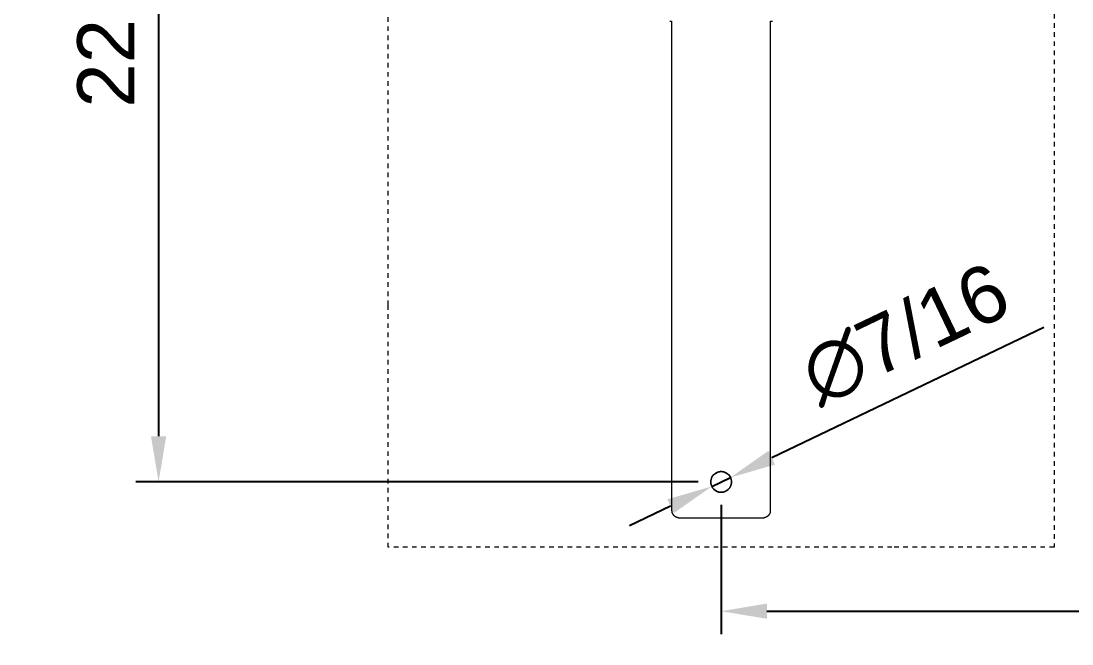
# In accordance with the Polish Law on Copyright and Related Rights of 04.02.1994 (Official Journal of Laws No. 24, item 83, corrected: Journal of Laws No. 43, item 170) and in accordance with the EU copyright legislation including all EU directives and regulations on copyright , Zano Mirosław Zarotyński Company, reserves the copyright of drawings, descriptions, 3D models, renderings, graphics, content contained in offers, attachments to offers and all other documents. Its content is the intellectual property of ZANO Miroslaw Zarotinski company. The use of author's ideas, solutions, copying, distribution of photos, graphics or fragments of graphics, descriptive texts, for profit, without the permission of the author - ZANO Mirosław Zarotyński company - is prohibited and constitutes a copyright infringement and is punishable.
# Model space of a CAD drawing. Header units: inches. Extents: x -4 to 147, y -1 to 99.
# Drawn here: x -3.59 to 19.41, y -1.04 to 12.59 of the extents above; entities that cross this region are included whole.
import ezdxf

# ---------------------------------------------------------------- set-up
doc = ezdxf.new("R2010")
doc.units = ezdxf.units.IN
doc.linetypes.add('HIDDEN', pattern=[1.905, 1.27, -0.635])
for name, color, linetype, lineweight in [('ZANO_R', 7, 'Continuous', 0), ('ZANO_R_przerywana', 250, 'HIDDEN', 0), ('ZANO_W', 1, 'Continuous', 0)]:
    doc.layers.add(name, color=color, linetype=linetype, lineweight=lineweight)
doc.styles.get("Standard").update_dxf_attribs({"font": 'arial.ttf'})
doc.dimstyles.new('amerykanie', dxfattribs={"dimtxt": 50, "dimasz": 50, "dimexe": 0.5, "dimexo": 0.5, "dimgap": 1, "dimtad": 1, "dimdec": 0, "dimzin": 0, "dimlunit": 5, "dimtxsty": 'Standard', "dimcen": 0.09, "dimclrd": 1, "dimclre": 1, "dimclrt": 1, "dimazin": 0, "dimtfac": 1, "dimtdec": 0, "dimtmove": 0, "dimatfit": 3, "dimfxl": 1, "dimtzin": 0, "dimarcsym": 1})

# ---------------------------------------------------------------- blocks, each defined once
blk = doc.blocks.new('*D425')
at = {"layer": 'ZANO_W', "color": 1, "lineweight": -2}
for p, q in [((11.229, 24.706), (-1.081, 24.706)), ((-0.581, 23.706), (-0.581, 3.502)), ((11.229, 2.502), (-1.081, 2.502))]:
    blk.add_line(p, q, dxfattribs=at)
at = {"layer": 'ZANO_W', "color": 1}
for points in [[(-0.414, 23.706), (-0.747, 23.706), (-0.581, 24.706)], [(-0.747, 3.502), (-0.414, 3.502), (-0.581, 2.502)]]:
    blk.add_solid(points, dxfattribs=at)
at = {"layer": 'ZANO_W', "color": 1, "insert": (-1.727, 13.604), "char_height": 1.25, "attachment_point": 5, "rotation": 90}
blk.add_mtext('22 3/16', dxfattribs=at)
blk = doc.blocks.new('*D426')
at = {"layer": 'ZANO_W', "color": 1, "lineweight": -2}
for p, q in [((11.729, 2.002), (11.729, -0.826)), ((66.453, 2.002), (66.453, -0.826)), ((12.729, -0.326), (65.453, -0.326))]:
    blk.add_line(p, q, dxfattribs=at)
at = {"layer": 'ZANO_W', "color": 1}
for points in [[(12.729, -0.16), (12.729, -0.493), (11.729, -0.326)], [(65.453, -0.493), (65.453, -0.16), (66.453, -0.326)]]:
    blk.add_solid(points, dxfattribs=at)
at = {"layer": 'ZANO_W', "color": 1, "insert": (39.091, 0.82), "char_height": 1.25, "attachment_point": 5}
blk.add_mtext('54 3/4', dxfattribs=at)
blk = doc.blocks.new('*D427')
at = {"layer": 'ZANO_W', "color": 1, "lineweight": -2}
for p, q in [((18.793, 5.885), (12.835, 3.031)), ((11.525, 2.404), (11.933, 2.599)), ((10.623, 1.972), (9.721, 1.54))]:
    blk.add_line(p, q, dxfattribs=at)
at = {"layer": 'ZANO_W', "color": 1}
for points in [[(12.763, 3.182), (12.907, 2.881), (11.933, 2.599)], [(10.695, 1.822), (10.551, 2.122), (11.525, 2.404)]]:
    blk.add_solid(points, dxfattribs=at)
at = {"layer": 'ZANO_W', "color": 1, "insert": (15.758, 5.732), "char_height": 1.25, "attachment_point": 5, "rotation": 25.5899}
blk.add_mtext('∅7/16', dxfattribs=at)

msp = doc.modelspace()

# ---------------------------------------------------------------- linework, layer by layer
at = {"layer": 'ZANO_R'}
for p, q in [((10.60598, 12.5879), (10.60686, 12.58789)), ((10.60686, 12.58789), (10.64623, 12.58789)), ((10.64623, 12.58789), (10.64623, 3.0921)), ((12.81158, 3.0921), (12.81158, 12.58789)), ((12.81158, 12.58789), (12.85095, 12.58789)), ((4.44238, 6.35753), (4.44238, 6.37055)), ((19.01542, 6.37055), (19.01542, 6.35753)), ((10.64623, 3.0921), (10.64623, 1.87163)), ((12.81158, 1.87163), (12.81158, 3.0921)), ((11.50444, 2.53094), (11.50355, 2.52313)), ((11.50414, 2.52857), (11.50519, 2.53622)), ((11.50559, 2.53871), (11.50444, 2.53094)), ((11.50519, 2.53622), (11.50651, 2.54384)), ((11.50702, 2.54644), (11.50559, 2.53871)), ((11.50651, 2.54384), (11.50808, 2.55141)), ((11.50871, 2.55411), (11.50702, 2.54644)), ((11.50808, 2.55141), (11.50991, 2.55892)), ((11.51067, 2.56172), (11.50871, 2.55411)), ((11.50991, 2.55892), (11.512, 2.56636)), ((11.51289, 2.56926), (11.51067, 2.56172)), ((11.512, 2.56636), (11.51434, 2.57373)), ((11.51537, 2.57672), (11.51289, 2.56926)), ((11.51434, 2.57373), (11.51693, 2.58101)), ((11.5181, 2.58408), (11.51537, 2.57672)), ((11.51693, 2.58101), (11.51976, 2.5882)), ((11.5211, 2.59135), (11.5181, 2.58408)), ((11.51976, 2.5882), (11.52284, 2.59529)), ((11.52434, 2.59851), (11.5211, 2.59135)), ((11.52284, 2.59529), (11.52617, 2.60227)), ((11.52783, 2.60555), (11.52434, 2.59851)), ((11.52617, 2.60227), (11.52972, 2.60914)), ((11.53156, 2.61246), (11.52783, 2.60555)), ((11.52972, 2.60914), (11.53351, 2.61587)), ((11.53552, 2.61925), (11.53156, 2.61246)), ((11.53351, 2.61587), (11.53753, 2.62248)), ((11.53973, 2.62589), (11.53552, 2.61925)), ((11.53753, 2.62248), (11.54177, 2.62894)), ((11.54416, 2.63238), (11.53973, 2.62589)), ((11.54177, 2.62894), (11.54623, 2.63526)), ((11.54881, 2.63871), (11.54416, 2.63238)), ((11.54623, 2.63526), (11.5509, 2.64141)), ((11.55368, 2.64488), (11.54881, 2.63871)), ((11.5509, 2.64141), (11.55578, 2.64741)), ((11.55876, 2.65087), (11.55368, 2.64488)), ((11.55578, 2.64741), (11.56086, 2.65324)), ((11.56404, 2.65669), (11.55876, 2.65087)), ((11.56086, 2.65324), (11.56613, 2.65888)), ((11.56952, 2.66232), (11.56404, 2.65669)), ((11.56613, 2.65888), (11.5716, 2.66435)), ((11.5752, 2.66775), (11.56952, 2.66232)), ((11.5716, 2.66435), (11.57725, 2.66963)), ((11.58106, 2.67299), (11.5752, 2.66775)), ((11.57725, 2.66963), (11.58308, 2.6747)), ((11.5871, 2.67801), (11.58106, 2.67299)), ((11.58308, 2.6747), (11.58907, 2.67958)), ((11.59331, 2.68283), (11.5871, 2.67801)), ((11.58907, 2.67958), (11.59523, 2.68425)), ((11.59968, 2.68743), (11.59331, 2.68283)), ((11.59523, 2.68425), (11.60155, 2.68871)), ((11.60621, 2.6918), (11.59968, 2.68743)), ((11.60155, 2.68871), (11.60801, 2.69295)), ((11.61289, 2.69594), (11.60621, 2.6918)), ((11.60801, 2.69295), (11.61462, 2.69696)), ((11.61971, 2.69985), (11.61289, 2.69594)), ((11.61462, 2.69696), (11.62136, 2.70075)), ((11.62665, 2.70352), (11.61971, 2.69985)), ((11.62136, 2.70075), (11.62822, 2.70431)), ((11.63372, 2.70695), (11.62665, 2.70352)), ((11.62822, 2.70431), (11.6352, 2.70763)), ((11.64091, 2.71013), (11.63372, 2.70695)), ((11.6352, 2.70763), (11.64229, 2.71071)), ((11.6482, 2.71306), (11.64091, 2.71013)), ((11.64229, 2.71071), (11.64948, 2.71354)), ((11.65559, 2.71573), (11.6482, 2.71306)), ((11.64948, 2.71354), (11.65677, 2.71613)), ((11.66307, 2.71815), (11.65559, 2.71573)), ((11.65677, 2.71613), (11.66413, 2.71847)), ((11.67063, 2.7203), (11.66307, 2.71815)), ((11.66413, 2.71847), (11.67158, 2.72055)), ((11.67825, 2.72219), (11.67063, 2.7203)), ((11.67158, 2.72055), (11.67909, 2.72238)), ((11.68594, 2.72382), (11.67825, 2.72219)), ((11.67909, 2.72238), (11.68666, 2.72395)), ((11.69368, 2.72517), (11.68594, 2.72382)), ((11.68666, 2.72395), (11.69427, 2.72527)), ((11.70146, 2.72626), (11.69368, 2.72517)), ((11.69427, 2.72527), (11.70193, 2.72632)), ((11.70928, 2.72708), (11.70146, 2.72626)), ((11.70193, 2.72632), (11.70962, 2.72711)), ((11.71712, 2.72762), (11.70928, 2.72708)), ((11.70962, 2.72711), (11.71733, 2.72763)), ((11.72497, 2.7279), (11.71712, 2.72762)), ((11.71733, 2.72763), (11.72506, 2.7279)), ((11.73283, 2.7279), (11.72497, 2.7279)), ((11.72506, 2.7279), (11.73279, 2.7279)), ((11.73279, 2.7279), (11.74051, 2.72763)), ((11.74068, 2.72762), (11.73283, 2.7279)), ((11.74051, 2.72763), (11.74823, 2.7271)), ((11.74852, 2.72708), (11.74068, 2.72762)), ((11.74823, 2.7271), (11.75591, 2.72631)), ((11.75634, 2.72626), (11.74852, 2.72708)), ((11.75591, 2.72631), (11.76357, 2.72526)), ((11.76412, 2.72517), (11.75634, 2.72626)), ((11.76357, 2.72526), (11.77119, 2.72394)), ((11.77186, 2.72382), (11.76412, 2.72517)), ((11.77119, 2.72394), (11.77876, 2.72237)), ((11.77955, 2.72219), (11.77186, 2.72382)), ((11.77876, 2.72237), (11.78627, 2.72054)), ((11.78718, 2.7203), (11.77955, 2.72219)), ((11.78627, 2.72054), (11.79371, 2.71845)), ((11.79473, 2.71815), (11.78718, 2.7203)), ((11.79371, 2.71845), (11.80108, 2.71611)), ((11.80221, 2.71573), (11.79473, 2.71815)), ((11.80108, 2.71611), (11.80836, 2.71353)), ((11.8096, 2.71306), (11.80221, 2.71573)), ((11.80836, 2.71353), (11.81555, 2.71069)), ((11.81689, 2.71013), (11.8096, 2.71306)), ((11.81555, 2.71069), (11.82264, 2.70761)), ((11.82408, 2.70695), (11.81689, 2.71013)), ((11.82264, 2.70761), (11.82962, 2.70429)), ((11.83115, 2.70352), (11.82408, 2.70695)), ((11.82962, 2.70429), (11.83649, 2.70073)), ((11.8381, 2.69985), (11.83115, 2.70352)), ((11.83649, 2.70073), (11.84322, 2.69694)), ((11.84491, 2.69594), (11.8381, 2.69985)), ((11.84322, 2.69694), (11.84983, 2.69293)), ((11.85159, 2.6918), (11.84491, 2.69594)), ((11.84983, 2.69293), (11.85629, 2.68869)), ((11.85812, 2.68743), (11.85159, 2.6918)), ((11.85629, 2.68869), (11.8626, 2.68423)), ((11.86449, 2.68283), (11.85812, 2.68743)), ((11.8626, 2.68423), (11.86876, 2.67956)), ((11.8707, 2.67801), (11.86449, 2.68283)), ((11.86876, 2.67956), (11.87476, 2.67468)), ((11.87674, 2.67299), (11.8707, 2.67801)), ((11.87476, 2.67468), (11.88059, 2.6696)), ((11.8826, 2.66775), (11.87674, 2.67299)), ((11.88059, 2.6696), (11.88623, 2.66432)), ((11.88828, 2.66232), (11.8826, 2.66775)), ((11.88623, 2.66432), (11.8917, 2.65885)), ((11.89376, 2.65669), (11.88828, 2.66232)), ((11.8917, 2.65885), (11.89697, 2.6532)), ((11.89905, 2.65087), (11.89376, 2.65669)), ((11.89697, 2.6532), (11.90205, 2.64738)), ((11.90413, 2.64488), (11.89905, 2.65087)), ((11.90205, 2.64738), (11.90693, 2.64138)), ((11.909, 2.63871), (11.90413, 2.64488)), ((11.90693, 2.64138), (11.9116, 2.63522)), ((11.91365, 2.63238), (11.909, 2.63871)), ((11.9116, 2.63522), (11.91606, 2.6289)), ((11.91808, 2.62589), (11.91365, 2.63238)), ((11.91606, 2.6289), (11.9203, 2.62244)), ((11.92228, 2.61925), (11.91808, 2.62589)), ((11.9203, 2.62244), (11.92431, 2.61584)), ((11.92625, 2.61246), (11.92228, 2.61925)), ((11.92431, 2.61584), (11.9281, 2.6091)), ((11.92998, 2.60555), (11.92625, 2.61246)), ((11.9281, 2.6091), (11.93166, 2.60223)), ((11.93347, 2.59851), (11.92998, 2.60555)), ((11.93166, 2.60223), (11.93498, 2.59525)), ((11.93671, 2.59135), (11.93347, 2.59851)), ((11.93498, 2.59525), (11.93806, 2.58816)), ((11.9397, 2.58408), (11.93671, 2.59135)), ((11.93806, 2.58816), (11.94089, 2.58097)), ((11.94244, 2.57672), (11.9397, 2.58408)), ((11.94089, 2.58097), (11.94348, 2.57369)), ((11.94492, 2.56926), (11.94244, 2.57672)), ((11.94348, 2.57369), (11.94582, 2.56632)), ((11.94714, 2.56172), (11.94492, 2.56926)), ((11.94582, 2.56632), (11.9479, 2.55888)), ((11.94909, 2.55411), (11.94714, 2.56172)), ((11.9479, 2.55888), (11.94973, 2.55137)), ((11.95078, 2.54644), (11.94909, 2.55411)), ((11.94973, 2.55137), (11.9513, 2.5438)), ((11.95221, 2.53871), (11.95078, 2.54644)), ((11.9513, 2.5438), (11.95261, 2.53618)), ((11.95336, 2.53094), (11.95221, 2.53871)), ((11.95261, 2.53618), (11.95367, 2.52852)), ((11.95425, 2.52313), (11.95336, 2.53094)), ((11.5026, 2.50745), (11.50253, 2.49959)), ((11.50253, 2.49959), (11.50274, 2.49173)), ((11.50256, 2.50544), (11.50282, 2.51316)), ((11.50256, 2.49771), (11.50256, 2.50544)), ((11.50282, 2.48998), (11.50256, 2.49771)), ((11.50294, 2.5153), (11.5026, 2.50745)), ((11.50274, 2.49173), (11.50321, 2.48389)), ((11.50282, 2.51316), (11.50335, 2.52088)), ((11.50335, 2.48227), (11.50282, 2.48998)), ((11.50355, 2.52313), (11.50294, 2.5153)), ((11.50321, 2.48389), (11.50396, 2.47607)), ((11.50335, 2.52088), (11.50414, 2.52857)), ((11.50414, 2.47458), (11.50335, 2.48227)), ((11.50396, 2.47607), (11.50498, 2.46827)), ((11.50519, 2.46692), (11.50414, 2.47458)), ((11.50498, 2.46827), (11.50627, 2.46052)), ((11.5065, 2.45931), (11.50519, 2.46692)), ((11.50627, 2.46052), (11.50783, 2.45282)), ((11.50807, 2.45174), (11.5065, 2.45931)), ((11.50783, 2.45282), (11.50966, 2.44518)), ((11.5099, 2.44423), (11.50807, 2.45174)), ((11.50966, 2.44518), (11.51174, 2.4376)), ((11.51199, 2.43678), (11.5099, 2.44423)), ((11.51174, 2.4376), (11.51409, 2.4301)), ((11.51432, 2.42942), (11.51199, 2.43678)), ((11.51409, 2.4301), (11.5167, 2.42269)), ((11.51691, 2.42213), (11.51432, 2.42942)), ((11.5167, 2.42269), (11.51957, 2.41537)), ((11.51975, 2.41494), (11.51691, 2.42213)), ((11.51957, 2.41537), (11.52269, 2.40816)), ((11.52283, 2.40785), (11.51975, 2.41494)), ((11.52269, 2.40816), (11.52605, 2.40106)), ((11.52615, 2.40087), (11.52283, 2.40785)), ((11.52605, 2.40106), (11.52966, 2.39408)), ((11.5297, 2.39401), (11.52615, 2.40087)), ((11.52966, 2.39408), (11.53351, 2.38723)), ((11.53349, 2.38727), (11.5297, 2.39401)), ((11.5375, 2.38066), (11.53349, 2.38727)), ((11.53351, 2.38723), (11.5376, 2.38052)), ((11.54174, 2.3742), (11.5375, 2.38066)), ((11.5376, 2.38052), (11.54191, 2.37395)), ((11.5462, 2.36788), (11.54174, 2.3742)), ((11.54191, 2.37395), (11.54645, 2.36754)), ((11.55087, 2.36172), (11.5462, 2.36788)), ((11.54645, 2.36754), (11.55121, 2.36129)), ((11.55575, 2.35573), (11.55087, 2.36172)), ((11.55121, 2.36129), (11.55619, 2.3552)), ((11.56083, 2.3499), (11.55575, 2.35573)), ((11.55619, 2.3552), (11.56137, 2.3493)), ((11.5661, 2.34425), (11.56083, 2.3499)), ((11.56137, 2.3493), (11.56676, 2.34358)), ((11.57157, 2.33878), (11.5661, 2.34425)), ((11.56676, 2.34358), (11.57234, 2.33804)), ((11.57722, 2.33351), (11.57157, 2.33878)), ((11.57234, 2.33804), (11.57811, 2.33271)), ((11.58304, 2.32843), (11.57722, 2.33351)), ((11.57811, 2.33271), (11.58406, 2.32758)), ((11.58904, 2.32355), (11.58304, 2.32843)), ((11.58406, 2.32758), (11.59018, 2.32265)), ((11.5952, 2.31888), (11.58904, 2.32355)), ((11.59018, 2.32265), (11.59648, 2.31795)), ((11.60151, 2.31442), (11.5952, 2.31888)), ((11.59648, 2.31795), (11.60293, 2.31346)), ((11.60798, 2.31018), (11.60151, 2.31442)), ((11.60293, 2.31346), (11.60953, 2.3092)), ((11.61458, 2.30616), (11.60798, 2.31018)), ((11.60953, 2.3092), (11.61628, 2.30518)), ((11.62132, 2.30237), (11.61458, 2.30616)), ((11.61628, 2.30518), (11.62316, 2.30139)), ((11.62818, 2.29882), (11.62132, 2.30237)), ((11.62316, 2.30139), (11.63017, 2.29784)), ((11.82763, 2.29784), (11.83464, 2.30139)), ((11.83645, 2.30235), (11.82958, 2.2988)), ((11.83464, 2.30139), (11.84152, 2.30518)), ((11.84319, 2.30614), (11.83645, 2.30235)), ((11.84152, 2.30518), (11.84827, 2.3092)), ((11.84979, 2.31016), (11.84319, 2.30614)), ((11.84827, 2.3092), (11.85487, 2.31346)), ((11.85625, 2.31439), (11.84979, 2.31016)), ((11.85487, 2.31346), (11.86133, 2.31795)), ((11.86257, 2.31885), (11.85625, 2.31439)), ((11.86133, 2.31795), (11.86762, 2.32265)), ((11.86873, 2.32352), (11.86257, 2.31885)), ((11.86762, 2.32265), (11.87374, 2.32758)), ((11.87473, 2.3284), (11.86873, 2.32352)), ((11.87374, 2.32758), (11.87969, 2.33271)), ((11.88055, 2.33348), (11.87473, 2.3284)), ((11.87969, 2.33271), (11.88546, 2.33804)), ((11.8862, 2.33875), (11.88055, 2.33348)), ((11.88546, 2.33804), (11.89104, 2.34358)), ((11.89167, 2.34422), (11.8862, 2.33875)), ((11.89104, 2.34358), (11.89643, 2.3493)), ((11.89695, 2.34987), (11.89167, 2.34422)), ((11.89643, 2.3493), (11.90161, 2.3552)), ((11.90203, 2.35569), (11.89695, 2.34987)), ((11.90161, 2.3552), (11.90659, 2.36129)), ((11.9069, 2.36169), (11.90203, 2.35569)), ((11.90659, 2.36129), (11.91135, 2.36754)), ((11.91158, 2.36785), (11.9069, 2.36169)), ((11.91135, 2.36754), (11.91589, 2.37395)), ((11.91603, 2.37416), (11.91158, 2.36785)), ((11.91589, 2.37395), (11.92021, 2.38052)), ((11.92027, 2.38063), (11.91603, 2.37416)), ((11.92021, 2.38052), (11.92429, 2.38723)), ((11.92429, 2.38723), (11.92027, 2.38063)), ((11.92429, 2.38723), (11.92814, 2.39408)), ((11.92808, 2.39397), (11.92429, 2.38723)), ((11.93164, 2.40083), (11.92808, 2.39397)), ((11.92814, 2.39408), (11.93175, 2.40106)), ((11.93496, 2.40781), (11.93164, 2.40083)), ((11.93175, 2.40106), (11.93512, 2.40816)), ((11.93804, 2.4149), (11.93496, 2.40781)), ((11.93512, 2.40816), (11.93823, 2.41537)), ((11.94087, 2.42209), (11.93804, 2.4149)), ((11.93823, 2.41537), (11.9411, 2.42269)), ((11.94346, 2.42937), (11.94087, 2.42209)), ((11.9411, 2.42269), (11.94371, 2.4301)), ((11.9458, 2.43674), (11.94346, 2.42937)), ((11.94371, 2.4301), (11.94606, 2.4376)), ((11.94789, 2.44419), (11.9458, 2.43674)), ((11.94606, 2.4376), (11.94815, 2.44518)), ((11.94972, 2.4517), (11.94789, 2.44419)), ((11.94815, 2.44518), (11.94997, 2.45282)), ((11.95129, 2.45926), (11.94972, 2.4517)), ((11.94997, 2.45282), (11.95153, 2.46052)), ((11.95261, 2.46688), (11.95129, 2.45926)), ((11.95153, 2.46052), (11.95282, 2.46827)), ((11.95366, 2.47454), (11.95261, 2.46688)), ((11.95282, 2.46827), (11.95384, 2.47607)), ((11.95445, 2.48223), (11.95366, 2.47454)), ((11.95367, 2.52852), (11.95446, 2.52083)), ((11.95384, 2.47607), (11.95459, 2.48389)), ((11.95486, 2.5153), (11.95425, 2.52313)), ((11.95498, 2.48994), (11.95445, 2.48223)), ((11.95446, 2.52083), (11.95498, 2.51312)), ((11.95459, 2.48389), (11.95507, 2.49173)), ((11.9552, 2.50745), (11.95486, 2.5153)), ((11.95498, 2.51312), (11.95525, 2.5054)), ((11.95525, 2.49767), (11.95498, 2.48994)), ((11.95507, 2.49173), (11.95527, 2.49959)), ((11.95527, 2.49959), (11.9552, 2.50745)), ((11.95525, 2.5054), (11.95525, 2.49767)), ((11.63516, 2.2955), (11.62818, 2.29882)), ((11.63017, 2.29784), (11.6373, 2.29453)), ((11.64225, 2.29241), (11.63516, 2.2955)), ((11.6373, 2.29453), (11.64454, 2.29148)), ((11.64944, 2.28958), (11.64225, 2.29241)), ((11.64454, 2.29148), (11.65189, 2.28868)), ((11.65672, 2.28699), (11.64944, 2.28958)), ((11.65189, 2.28868), (11.65932, 2.28613)), ((11.66409, 2.28465), (11.65672, 2.28699)), ((11.65932, 2.28613), (11.66684, 2.28385)), ((11.67153, 2.28256), (11.66409, 2.28465)), ((11.66684, 2.28385), (11.67443, 2.28183)), ((11.67904, 2.28073), (11.67153, 2.28256)), ((11.67443, 2.28183), (11.68209, 2.28007)), ((11.68661, 2.27916), (11.67904, 2.28073)), ((11.68209, 2.28007), (11.68981, 2.27858)), ((11.69423, 2.27785), (11.68661, 2.27916)), ((11.68981, 2.27858), (11.69757, 2.27735)), ((11.70189, 2.27679), (11.69423, 2.27785)), ((11.69757, 2.27735), (11.70537, 2.2764)), ((11.70958, 2.276), (11.70189, 2.27679)), ((11.70537, 2.2764), (11.7132, 2.27572)), ((11.71729, 2.27547), (11.70958, 2.276)), ((11.7132, 2.27572), (11.72104, 2.27531)), ((11.72501, 2.27521), (11.71729, 2.27547)), ((11.72104, 2.27531), (11.7289, 2.27517)), ((11.73274, 2.27521), (11.72501, 2.27521)), ((11.7289, 2.27517), (11.73676, 2.27531)), ((11.74047, 2.27547), (11.73274, 2.27521)), ((11.73676, 2.27531), (11.74461, 2.27572)), ((11.74818, 2.276), (11.74047, 2.27547)), ((11.74461, 2.27572), (11.75243, 2.2764)), ((11.75587, 2.27679), (11.74818, 2.276)), ((11.75243, 2.2764), (11.76023, 2.27735)), ((11.76353, 2.27784), (11.75587, 2.27679)), ((11.76023, 2.27735), (11.768, 2.27858)), ((11.77115, 2.27915), (11.76353, 2.27784)), ((11.768, 2.27858), (11.77571, 2.28007)), ((11.77872, 2.28072), (11.77115, 2.27915)), ((11.77571, 2.28007), (11.78337, 2.28183)), ((11.78623, 2.28255), (11.77872, 2.28072)), ((11.78337, 2.28183), (11.79096, 2.28385)), ((11.79367, 2.28464), (11.78623, 2.28255)), ((11.79096, 2.28385), (11.79848, 2.28613)), ((11.80104, 2.28698), (11.79367, 2.28464)), ((11.79848, 2.28613), (11.80592, 2.28868)), ((11.80832, 2.28956), (11.80104, 2.28698)), ((11.80592, 2.28868), (11.81326, 2.29148)), ((11.81551, 2.2924), (11.80832, 2.28956)), ((11.81326, 2.29148), (11.8205, 2.29453)), ((11.8226, 2.29548), (11.81551, 2.2924)), ((11.8205, 2.29453), (11.82763, 2.29784)), ((11.82958, 2.2988), (11.8226, 2.29548)), ((10.64623, 1.87163), (10.64629, 1.86774)), ((10.64629, 1.86774), (10.64648, 1.86385)), ((10.64648, 1.86385), (10.64679, 1.85997)), ((10.64679, 1.85997), (10.64721, 1.85609)), ((10.64721, 1.85609), (10.64776, 1.85224)), ((10.64776, 1.85224), (10.64843, 1.8484)), ((10.64843, 1.8484), (10.64922, 1.84459)), ((10.64922, 1.84459), (10.65013, 1.8408)), ((10.65013, 1.8408), (10.65119, 1.8369)), ((12.80661, 1.8369), (12.80767, 1.8408)), ((12.80767, 1.8408), (12.80858, 1.84459)), ((12.80858, 1.84459), (12.80937, 1.8484)), ((12.80937, 1.8484), (12.81004, 1.85224)), ((12.81004, 1.85224), (12.81059, 1.85609)), ((12.81059, 1.85609), (12.81102, 1.85997)), ((12.81102, 1.85997), (12.81133, 1.86385)), ((12.81133, 1.86385), (12.81151, 1.86774)), ((12.81151, 1.86774), (12.81158, 1.87163)), ((10.65119, 1.8369), (10.65238, 1.83303)), ((10.65238, 1.83303), (10.65369, 1.8292)), ((10.65369, 1.8292), (10.65511, 1.82541)), ((10.65511, 1.82541), (10.65665, 1.82167)), ((10.65665, 1.82167), (10.6583, 1.81797)), ((10.6583, 1.81797), (10.66006, 1.81433)), ((10.66006, 1.81433), (10.66192, 1.81074)), ((10.66192, 1.81074), (10.66395, 1.80709)), ((10.66395, 1.80709), (10.66608, 1.8035)), ((10.66608, 1.8035), (10.66831, 1.79998)), ((10.66831, 1.79998), (10.67065, 1.79652)), ((10.67065, 1.79652), (10.67308, 1.79312)), ((10.67308, 1.79312), (10.6756, 1.78979)), ((10.6756, 1.78979), (10.67821, 1.78653)), ((10.67821, 1.78653), (10.6809, 1.78334)), ((10.6809, 1.78334), (10.68372, 1.78017)), ((10.68372, 1.78017), (10.68663, 1.77707)), ((10.68663, 1.77707), (10.68961, 1.77405)), ((10.68961, 1.77405), (10.69267, 1.7711)), ((10.69267, 1.7711), (10.6958, 1.76823)), ((10.6958, 1.76823), (10.699, 1.76543)), ((10.699, 1.76543), (10.70226, 1.76271)), ((10.70226, 1.76271), (10.70558, 1.76006)), ((10.70558, 1.76006), (10.70924, 1.75729)), ((10.70924, 1.75729), (10.71296, 1.7546)), ((10.71296, 1.7546), (10.71675, 1.752)), ((10.71675, 1.752), (10.72059, 1.7495)), ((10.72059, 1.7495), (10.7245, 1.74708)), ((10.7245, 1.74708), (10.72845, 1.74475)), ((10.72845, 1.74475), (10.73246, 1.7425)), ((10.73246, 1.7425), (10.73652, 1.74035)), ((10.73652, 1.74035), (10.74062, 1.73828)), ((10.74062, 1.73828), (10.74477, 1.7363)), ((10.74477, 1.7363), (10.74896, 1.73441)), ((10.74896, 1.73441), (10.75318, 1.7326)), ((10.75318, 1.7326), (10.75745, 1.73088)), ((10.75745, 1.73088), (10.76174, 1.72925)), ((10.76174, 1.72925), (10.76607, 1.7277)), ((10.76607, 1.7277), (10.77043, 1.72624)), ((10.77043, 1.72624), (10.77512, 1.72477)), ((10.77512, 1.72477), (10.77984, 1.7234)), ((10.77984, 1.7234), (10.78459, 1.72212)), ((10.78459, 1.72212), (10.78936, 1.72094)), ((10.78936, 1.72094), (10.79415, 1.71985)), ((10.79415, 1.71985), (10.79897, 1.71886)), ((10.79897, 1.71886), (10.8038, 1.71797)), ((10.8038, 1.71797), (10.80865, 1.71717)), ((10.80865, 1.71717), (10.81353, 1.71646)), ((10.81353, 1.71646), (10.81842, 1.71584)), ((10.81842, 1.71584), (10.82332, 1.71532)), ((10.82332, 1.71532), (10.82823, 1.7149)), ((10.82823, 1.7149), (10.83315, 1.71457)), ((10.83315, 1.71457), (10.83807, 1.71433)), ((10.83807, 1.71433), (10.843, 1.71419)), ((10.843, 1.71419), (10.84792, 1.71415)), ((10.84792, 1.71415), (11.057, 1.71415)), ((11.057, 1.71415), (11.0952, 1.71415)), ((11.0952, 1.71415), (12.36261, 1.71415)), ((12.36261, 1.71415), (12.4008, 1.71415)), ((12.4008, 1.71415), (12.60988, 1.71415)), ((12.60988, 1.71415), (12.6148, 1.71419)), ((12.6148, 1.71419), (12.61973, 1.71433)), ((12.61973, 1.71433), (12.62465, 1.71457)), ((12.62465, 1.71457), (12.62957, 1.7149)), ((12.62957, 1.7149), (12.63448, 1.71532)), ((12.63448, 1.71532), (12.63938, 1.71584)), ((12.63938, 1.71584), (12.64427, 1.71646)), ((12.64427, 1.71646), (12.64915, 1.71717)), ((12.64915, 1.71717), (12.654, 1.71797)), ((12.654, 1.71797), (12.65884, 1.71886)), ((12.65884, 1.71886), (12.66365, 1.71985)), ((12.66365, 1.71985), (12.66845, 1.72094)), ((12.66845, 1.72094), (12.67322, 1.72212)), ((12.67322, 1.72212), (12.67796, 1.7234)), ((12.67796, 1.7234), (12.68268, 1.72477)), ((12.68268, 1.72477), (12.68738, 1.72624)), ((12.68738, 1.72624), (12.69173, 1.7277)), ((12.69173, 1.7277), (12.69606, 1.72925)), ((12.69606, 1.72925), (12.70036, 1.73088)), ((12.70036, 1.73088), (12.70462, 1.7326)), ((12.70462, 1.7326), (12.70885, 1.73441)), ((12.70885, 1.73441), (12.71304, 1.7363)), ((12.71304, 1.7363), (12.71718, 1.73828)), ((12.71718, 1.73828), (12.72129, 1.74035)), ((12.72129, 1.74035), (12.72534, 1.7425)), ((12.72534, 1.7425), (12.72935, 1.74475)), ((12.72935, 1.74475), (12.73331, 1.74708)), ((12.73331, 1.74708), (12.73721, 1.7495)), ((12.73721, 1.7495), (12.74105, 1.752)), ((12.74105, 1.752), (12.74484, 1.7546)), ((12.74484, 1.7546), (12.74856, 1.75729)), ((12.74856, 1.75729), (12.75222, 1.76006)), ((12.75222, 1.76006), (12.75554, 1.76271)), ((12.75554, 1.76271), (12.7588, 1.76543)), ((12.7588, 1.76543), (12.762, 1.76823)), ((12.762, 1.76823), (12.76513, 1.7711)), ((12.76513, 1.7711), (12.76819, 1.77405)), ((12.76819, 1.77405), (12.77117, 1.77707)), ((12.77117, 1.77707), (12.77408, 1.78017)), ((12.77408, 1.78017), (12.7769, 1.78334)), ((12.7769, 1.78334), (12.7796, 1.78653)), ((12.7796, 1.78653), (12.78221, 1.78979)), ((12.78221, 1.78979), (12.78473, 1.79312)), ((12.78473, 1.79312), (12.78715, 1.79652)), ((12.78715, 1.79652), (12.78949, 1.79998)), ((12.78949, 1.79998), (12.79172, 1.8035)), ((12.79172, 1.8035), (12.79386, 1.80709)), ((12.79386, 1.80709), (12.79588, 1.81074)), ((12.79588, 1.81074), (12.79775, 1.81433)), ((12.79775, 1.81433), (12.7995, 1.81797)), ((12.7995, 1.81797), (12.80115, 1.82167)), ((12.80115, 1.82167), (12.80269, 1.82541)), ((12.80269, 1.82541), (12.80412, 1.8292)), ((12.80412, 1.8292), (12.80542, 1.83303)), ((12.80542, 1.83303), (12.80661, 1.8369))]:
    msp.add_line(p, q, dxfattribs=at)
msp.add_circle((11.7289, 2.50155), 0.22634, dxfattribs=at)
at = {"layer": 'ZANO_R_przerywana', "ltscale": 0.05}
for p, q in [((4.44238, 6.37055), (4.44238, 13.54219)), ((19.01542, 13.54219), (19.01542, 6.37055)), ((4.44238, 1.07122), (4.44238, 6.35753)), ((19.01542, 6.35753), (19.01542, 1.07122)), ((15.46598, 1.07122), (4.44238, 1.07122)), ((19.01542, 1.07122), (15.46598, 1.07122))]:
    msp.add_line(p, q, dxfattribs=at)

# ---------------------------------------------------------------- dimensions: what is measured, and where the dimension line sits
at = {"layer": 'ZANO_W'}
dim = msp.add_linear_dim(base=(-0.58057, 2.50155), p1=(11.72889, 24.70574), p2=(11.7289, 2.50155), angle=90, dimstyle='amerykanie', override={"dimtxt": 1.25, "dimasz": 1, "dimgap": 0.5, "dimdec": 4, "dimaunit": 1, "dimadec": 1, "dimtdec": 4, "dimtmove": 1, "dimfrac": 2}, dxfattribs=at)
dim.commit()
dim.dimension.update_dxf_attribs({"geometry": '*D425', "text_midpoint": (-1.72731, 13.60365)})
dim = msp.add_diameter_dim_2p(p1=(11.52476, 2.40379), p2=(11.93304, 2.59932), dimstyle='amerykanie', override={"dimtxt": 1.25, "dimasz": 1, "dimgap": 0.5, "dimdec": 4, "dimaunit": 1, "dimadec": 1, "dimtdec": 4, "dimtmove": 1, "dimfrac": 2}, dxfattribs=at)
dim.commit()
dim.dimension.update_dxf_attribs({"geometry": '*D427', "text_midpoint": (15.75822, 5.73197)})
dim = msp.add_linear_dim(base=(66.45331, -0.32648), p1=(11.7289, 2.50155), p2=(66.45331, 2.50155), dimstyle='amerykanie', override={"dimtxt": 1.25, "dimasz": 1, "dimgap": 0.5, "dimdec": 4, "dimaunit": 1, "dimadec": 1, "dimtdec": 4, "dimtmove": 1, "dimfrac": 2}, dxfattribs=at)
dim.commit()
dim.dimension.update_dxf_attribs({"geometry": '*D426', "text_midpoint": (39.09111, 0.82027)})

doc.saveas('drawing.dxf')
